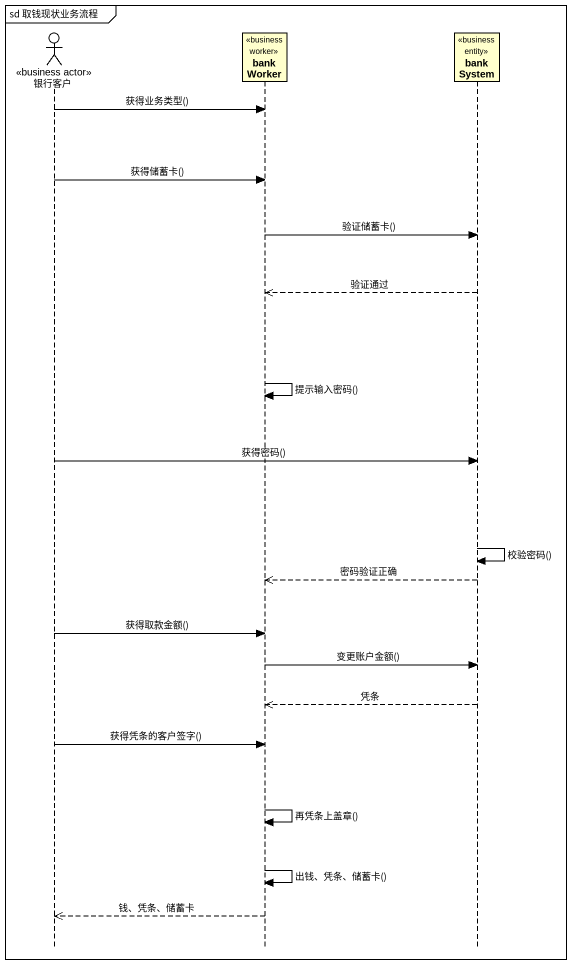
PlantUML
@startuml
mainframe sd 取钱现状业务流程
hide footbox
actor 银行客户 <<business actor>>
participant bankWorker <<business worker>>
participant bankSystem <<business entity>>

银行客户 -> bankWorker : 获得业务类型()
银行客户 -> bankWorker : 获得储蓄卡()
bankWorker -> bankSystem : 验证储蓄卡()
bankSystem -->> bankWorker : 验证通过
bankWorker -> bankWorker : 提示输入密码()
银行客户 -> bankSystem : 获得密码()
bankSystem -> bankSystem : 校验密码()
bankSystem -->> bankWorker : 密码验证正确
银行客户 -> bankWorker : 获得取款金额()
bankWorker -> bankSystem : 变更账户金额()
bankSystem -->> bankWorker : 凭条
银行客户 -> bankWorker : 获得凭条的客户签字()
bankWorker -> bankWorker : 再凭条上盖章()
bankWorker -> bankWorker : 出钱、凭条、储蓄卡()
bankWorker -->> 银行客户 : 钱、凭条、储蓄卡
@enduml
